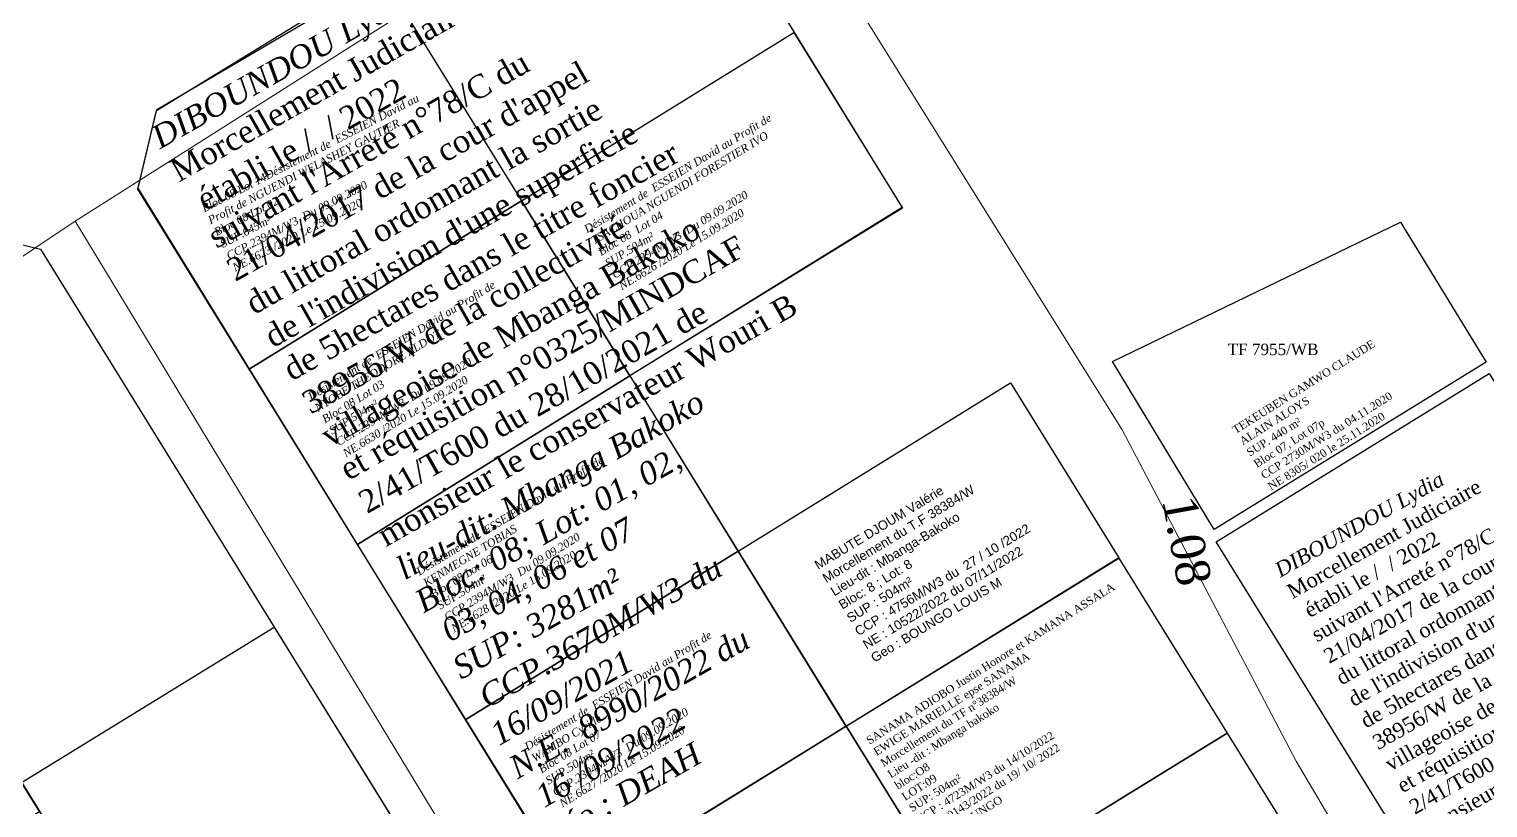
# Model space of a CAD drawing. Header units: millimetres. Extents: x 587399 to 927168, y 438565 to 1444955.
# Drawn here: x 589164.4 to 589292, y 443439.2 to 443507.3 of the extents above; entities that cross this region are included whole.
import ezdxf
from ezdxf.enums import TextEntityAlignment as Align

# ---------------------------------------------------------------- set-up
doc = ezdxf.new("R2010")
doc.units = ezdxf.units.MM
doc.header["$LTSCALE"] = 2
for name, color, linetype in [('Collectivité', 3, 'Continuous'), ('Cotation Linéaire', 255, 'Continuous'), ('DOSENCOURS', 150, 'Continuous'), ('end maj 26 02 2021', 7, 'Continuous'), ('MAJ JAN 2022', 1, 'Continuous'), ('Parcelle MAJ', 6, 'Continuous')]:
    doc.layers.add(name, color=color, linetype=linetype)
doc.layers.add('Roads_others', color=24, linetype='Continuous', lineweight=9)
doc.styles.get("Standard").update_dxf_attribs({"font": 'arial.ttf'})
doc.styles.add('Times 1.0', font='times.ttf', dxfattribs={"width": 0.99, "height": 1})
doc.styles.add('Times 3.0', font='times.ttf', dxfattribs={"width": 0.99, "height": 3})

msp = doc.modelspace()

# ---------------------------------------------------------------- linework, layer by layer
at = {"flags": 128}
for points in [[(589292.113, 443477.175), (589301.554, 443461.849), (589325.393, 443476.534), (589334.862, 443461.225), (589310.993, 443446.523), (589320.432, 443431.199), (589296.649, 443416.547), (589268.244, 443462.473)], [(589185.851, 443455.01), (589205.84, 443422.691), (589183.73, 443409.073), (589204.747, 443375.067), (589168.759, 443353.597), (589130.335, 443418.008), (589165.312, 443438.873), (589163.743, 443441.411)]]:
    msp.add_lwpolyline(points, close=True, dxfattribs=at)
at = {"layer": 'Collectivité', "elevation": -1.484, "flags": 128}
msp.add_lwpolyline([(589071.803, 442839.101), (589002.702, 442976.615), (588952.057, 443077.652), (588915.855, 443149.876), (588841.352, 443298.58), (588879.924, 443319.341), (588957.426, 443367.463), (589031.177, 443410.868), (589140.679, 443478.727), (589240.268, 443317.595), (589485.232, 443448.744), (589597.324, 443411.426), (589585.118, 443342.352), (589508.548, 442909.001)], dxfattribs=at)
at = {"layer": 'DOSENCOURS', "ltscale": 0.0014, "flags": 128}
msp.add_lwpolyline([(589359.23, 443381.285), (589240.269, 443317.595), (589140.68, 443478.727), (589158.518, 443489.698), (589165.407, 443488.065), (589248.478, 443353.751), (589346.014, 443405.97)], close=True, dxfattribs=at)
at = {"layer": 'end maj 26 02 2021', "color": 7}
msp.add_line((589146.434, 443469.418), (589240.269, 443317.595), dxfattribs=at)
at = {"layer": 'end maj 26 02 2021', "color": 150, "linetype": 'ByBlock', "lineweight": -3, "ltscale": 0.0014, "flags": 128}
for points in [[(589195.146, 443512.225), (589207.486, 443492.273), (589183.673, 443477.544), (589173.925, 443493.304), (589175.554, 443500.176)], [(589195.146, 443512.225), (589207.486, 443492.273), (589183.673, 443477.544), (589173.925, 443493.304), (589175.554, 443500.176)], [(589195.146, 443512.225), (589207.486, 443492.273), (589183.673, 443477.544), (589173.925, 443493.304), (589175.554, 443500.176)], [(589195.146, 443512.225), (589207.486, 443492.273), (589183.673, 443477.544), (589173.925, 443493.304), (589175.554, 443500.176)], [(589231.3, 443507.001), (589240.768, 443491.692), (589216.955, 443476.964), (589207.487, 443492.272)], [(589231.3, 443507.001), (589240.768, 443491.692), (589216.955, 443476.964), (589207.487, 443492.272)], [(589231.3, 443507.001), (589240.768, 443491.692), (589216.955, 443476.964), (589207.487, 443492.272)], [(589231.3, 443507.001), (589240.768, 443491.692), (589216.955, 443476.964), (589207.487, 443492.272)], [(589207.486, 443492.273), (589216.954, 443476.964), (589193.141, 443462.236), (589183.672, 443477.545)], [(589207.486, 443492.273), (589216.954, 443476.964), (589193.141, 443462.236), (589183.672, 443477.545)], [(589207.486, 443492.273), (589216.954, 443476.964), (589193.141, 443462.236), (589183.672, 443477.545)], [(589207.486, 443492.273), (589216.954, 443476.964), (589193.141, 443462.236), (589183.672, 443477.545)], [(589216.954, 443476.964), (589226.422, 443461.655), (589202.608, 443446.928), (589193.14, 443462.237)], [(589216.954, 443476.964), (589226.422, 443461.655), (589202.608, 443446.928), (589193.14, 443462.237)], [(589216.954, 443476.964), (589226.422, 443461.655), (589202.608, 443446.928), (589193.14, 443462.237)], [(589216.954, 443476.964), (589226.422, 443461.655), (589202.608, 443446.928), (589193.14, 443462.237)], [(589226.422, 443461.655), (589235.89, 443446.346), (589212.077, 443431.619), (589202.608, 443446.928)], [(589226.422, 443461.655), (589235.89, 443446.346), (589212.077, 443431.619), (589202.608, 443446.928)], [(589226.422, 443461.655), (589235.89, 443446.346), (589212.077, 443431.619), (589202.608, 443446.928)], [(589226.422, 443461.655), (589235.89, 443446.346), (589212.077, 443431.619), (589202.608, 443446.928)], [(589235.89, 443446.346), (589245.358, 443431.037), (589221.545, 443416.31), (589212.076, 443431.619)], [(589235.89, 443446.346), (589245.358, 443431.037), (589221.545, 443416.31), (589212.076, 443431.619)], [(589235.89, 443446.346), (589245.358, 443431.037), (589221.545, 443416.31), (589212.076, 443431.619)], [(589235.89, 443446.346), (589245.358, 443431.037), (589221.545, 443416.31), (589212.076, 443431.619)]]:
    msp.add_lwpolyline(points, close=True, dxfattribs=at)
at = {"layer": 'end maj 26 02 2021', "color": 150, "lineweight": -3, "flags": 128}
for points in [[(589207.486, 443492.272), (589216.954, 443476.963), (589193.14, 443462.235), (589183.672, 443477.544)], [(589207.486, 443492.272), (589216.954, 443476.963), (589193.14, 443462.235), (589183.672, 443477.544)], [(589207.486, 443492.272), (589216.954, 443476.963), (589193.14, 443462.235), (589183.672, 443477.544)], [(589207.486, 443492.272), (589216.954, 443476.963), (589193.14, 443462.235), (589183.672, 443477.544)], [(589284.351, 443490.398), (589291.856, 443478.178), (589268.048, 443463.54), (589259.164, 443478.236)], [(589284.351, 443490.398), (589291.856, 443478.178), (589268.048, 443463.54), (589259.164, 443478.236)], [(589284.351, 443490.398), (589291.856, 443478.178), (589268.048, 443463.54), (589259.164, 443478.236)], [(589284.351, 443490.398), (589291.856, 443478.178), (589268.048, 443463.54), (589259.164, 443478.236)]]:
    msp.add_lwpolyline(points, close=True, dxfattribs=at)
msp.add_lwpolyline([(589226.422, 443461.655), (589235.89, 443446.346)], dxfattribs=at)
msp.add_lwpolyline([(589226.422, 443461.655), (589235.89, 443446.346)], dxfattribs=at)
msp.add_lwpolyline([(589226.422, 443461.655), (589235.89, 443446.346)], dxfattribs=at)
msp.add_lwpolyline([(589226.422, 443461.655), (589235.89, 443446.346)], dxfattribs=at)
at = {"layer": 'MAJ JAN 2022', "color": 7, "ltscale": 0.0014, "flags": 128}
msp.add_lwpolyline([(589222.255, 443521.745), (589240.793, 443491.648), (589216.954, 443476.962), (589235.833, 443446.311), (589211.994, 443431.627), (589173.954, 443493.382), (589175.596, 443500.251), (589215.265, 443523.568)], close=True, dxfattribs=at)
at = {"layer": 'Parcelle MAJ', "color": 6, "lineweight": 30, "flags": 128}
for points in [[(589250.243, 443476.372), (589259.712, 443461.061), (589235.898, 443446.332), (589226.428, 443461.643)], [(589259.731, 443461.03), (589269.199, 443445.722), (589245.358, 443431.038), (589235.89, 443446.346)], [(589269.199, 443445.722), (589278.667, 443430.413), (589254.826, 443415.729), (589245.358, 443431.038)]]:
    msp.add_lwpolyline(points, close=True, dxfattribs=at)
at = {"layer": 'Roads_others'}
for points in [[(588972.479, 443366.969), (589015.804, 443394.327), (589035.719, 443407.247), (589105.363, 443448.284), (589168.444, 443490.497), (589212.801, 443518.631), (589225.881, 443526.934), (589279.151, 443555.972), (589323.04, 443584.857), (589345.065, 443596.552), (589386.211, 443615.595), (589409.061, 443623.091), (589426.695, 443629.465), (589451.031, 443639.692), (589478.926, 443654.146), (589531.979, 443677.048), (589557.502, 443688.084), (589601.334, 443707.063), (589650.295, 443726.479), (589658.35, 443731.086), (589662.344, 443733.666), (589666.959, 443737.219), (589669.408, 443741.665)], [(589225.881, 443526.934), (589260.028, 443472.247), (589275.243, 443443.277), (589308.714, 443386.655)], [(589168.444, 443490.497), (589214.524, 443414.52), (589249.571, 443358.065), (589290.429, 443285.487), (589309.225, 443250.75)]]:
    msp.add_lwpolyline(points, dxfattribs=at)

# ---------------------------------------------------------------- texts
at = {"color": 250, "attachment_point": 1, "rotation": 29.58016}
for s, insert, char_height, width in [("\\A1;{\\fTimes New Roman|b0|i1|c0|p18;\\C7;DIBOUNDOU Lydia\\P\\A0;\\fTimes New Roman|b0|i0|c0|p18;\\C1;Morcellement Judiciaire \\P établi le /  / 2022\\Psuivant l'Arreté n°78/C du \\P21/04/2017 de la cour d'appel\\Pdu littoral ordonnant la sortie \\Pde l'indivision d'une superficie\\Pde 5hectares dans le titre foncier\\P38956/W de la collectivité\\Pvillageoise de Mbanga Bakoko\\Pet réquisition n°0325/MINDCAF\\P2/41/T600 du 28/10/2021 de \\Pmonsieur le conservateur Wouri B\\A1;\\fTimes New Roman|b0|i1|c0|p18;\\P\\C7;lieu-dit: Mbanga Bakoko\\P\\C256;Bloc: 08; Lot: 01, 02,\\P 03, 04, 06 et 07\\PSUP: 3281m²\\P CCP.3670M/W3 du \\P16/09/2021\\PN.E.  8990/2022 du\\P 16 /09/2022\\P\\C1;géo : DEAH}", (589174.885, 443498.515), 2, 73.02934), ("\\A1;{\\fTimes New Roman|b0|i1|c0|p18;\\C7;DIBOUNDOU Lydia\\P\\A0;\\fTimes New Roman|b0|i0|c0|p18;\\C1;Morcellement Judiciaire\\P établi le /  / 2022\\Psuivant l'Arreté n°78/C du \\P21/04/2017 de la cour d'appel\\Pdu littoral ordonnant la sortie \\Pde l'indivision d'une superficie\\Pde 5hectares dans le titre foncier\\P38956/W de la collectivité\\Pvillageoise de Mbanga Bakoko\\Pet réquisition n°0325/MINDCAF\\P2/41/T600 du 28/10/2021 de \\Pmonsieur le conservateur Wouri B\\A1;\\fTimes New Roman|b0|i1|c0|p18;\\C7;\\Plieu-dit: Mbanga Bakoko\\P\\C256;Bloc: 07 ;Lot: 10, 11, 12, 13 et 14 \\PSUP: 2015m²\\P CCP.3669M/W3 du 16/09/2021\\PN.E. 8989/2022 du  16 /09/2022\\P\\C1;géo : DEAH}", (589273.203, 443460.446), 1.3, 48.92269)]:
    msp.add_mtext(s, dxfattribs=dict(at, insert=insert, char_height=char_height, width=width))
at = {"color": 3, "insert": (589233.001, 443460.699), "char_height": 0.81392, "width": 60.86304, "attachment_point": 1, "rotation": 31.27193}
msp.add_mtext('{\\C7;MABUTE DJOUM Valérie   \\P\\C1;Morcellement du T.F 38384/W\\P\\C256;Lieu-dit : Mbanga-Bakoko \\PBloc: 8 ; Lot: 8\\PSUP : 504m²\\PCCP : 4756M/W3 du  27 / 10 /2022\\PNE : 10522/2022 du 07/11/2022\\P\\C1;Geo : BOUNGO LOUIS M}', dxfattribs=at)
at = {"insert": (589237.541, 443445.307), "char_height": 0.698195, "width": 26.87567, "attachment_point": 1, "rotation": 32.29402}
msp.add_mtext('{\\fTimes New Roman|b0|i0|c0|p18;SANAMA ADIOBO Justin Honore et KAMANA ASSALA EWIGE MARIELLE epse SANAMA\\P\\C1;Morcellement du TF n°38384/W\\C256;\\PLieu -dit : Mbanga bakoko\\Pbloc:O8\\PLOT:09\\PSUP: 504m²\\PCCP : 4723M/W3 du 14/10/2022\\PNE: 10143/2022 du 19/ 10/ 2022 \\PGEO: BOUNGO}', dxfattribs=at)
at = {"layer": 'Cotation Linéaire', "color": 6, "lineweight": 30, "style": 'Times 3.0', "width": 0.99}
msp.add_text('1.08', height=3, rotation=280.40877, dxfattribs=at).set_placement((589267.162, 443462.826), align=Align.TOP_CENTER)
at = {"layer": 'end maj 26 02 2021', "color": 150, "linetype": 'ByBlock', "lineweight": -3, "ltscale": 0.0014, "char_height": 0.7, "attachment_point": 1, "style": 'Times 1.0'}
for s, insert, width, rotation in [('{\\fTimes New Roman|b0|i1|c0|p18;\\C7;Bloc 08 Lot 14\\C1;Désistement de  ESSEIEN David\\C7; au Profit de NGUENDI WELASHEY GAUTIER\\PBloc 08 Lot 02\\PSUP.645m²\\PCCP.2394M/W3  Du 09.09.2020\\PNE.6623 /2020 Le 15.09.2020}', (589179.428, 443491.881), 21.28271, 27.39601), ('{\\fTimes New Roman|b0|i1|c0|p18;\\C7;Bloc 08 Lot 14\\C1;Désistement de  ESSEIEN David\\C7; au Profit de NGUENDI WELASHEY GAUTIER\\PBloc 08 Lot 02\\PSUP.645m²\\PCCP.2394M/W3  Du 09.09.2020\\PNE.6623 /2020 Le 15.09.2020}', (589179.428, 443491.881), 21.28271, 27.39601), ('{\\fTimes New Roman|b0|i1|c0|p18;\\C7;Bloc 08 Lot 14\\C1;Désistement de  ESSEIEN David\\C7; au Profit de NGUENDI WELASHEY GAUTIER\\PBloc 08 Lot 02\\PSUP.645m²\\PCCP.2394M/W3  Du 09.09.2020\\PNE.6623 /2020 Le 15.09.2020}', (589179.428, 443491.881), 21.28271, 27.39601), ('{\\fTimes New Roman|b0|i1|c0|p18;\\C7;Bloc 08 Lot 14\\C1;Désistement de  ESSEIEN David\\C7; au Profit de NGUENDI WELASHEY GAUTIER\\PBloc 08 Lot 02\\PSUP.645m²\\PCCP.2394M/W3  Du 09.09.2020\\PNE.6623 /2020 Le 15.09.2020}', (589179.428, 443491.881), 21.28271, 27.39601), ('{\\fTimes New Roman|b0|i1|c0|p18;\\C1;Désistement de  ESSEIEN David\\C7; au Profit de TSACHOUA NGUENDI FORESTIER IVO \\PBloc 08  Lot 04\\PSUP.504m²\\PCCP.2394M/W3  Du 09.09.2020\\PNE.6626 /2020 Le 15.09.2020}', (589212.861, 443490.032), 21.28271, 31.41212), ('{\\fTimes New Roman|b0|i1|c0|p18;\\C1;Désistement de  ESSEIEN David\\C7; au Profit de TSACHOUA NGUENDI FORESTIER IVO \\PBloc 08  Lot 04\\PSUP.504m²\\PCCP.2394M/W3  Du 09.09.2020\\PNE.6626 /2020 Le 15.09.2020}', (589212.861, 443490.032), 21.28271, 31.41212), ('{\\fTimes New Roman|b0|i1|c0|p18;\\C1;Désistement de  ESSEIEN David\\C7; au Profit de TSACHOUA NGUENDI FORESTIER IVO \\PBloc 08  Lot 04\\PSUP.504m²\\PCCP.2394M/W3  Du 09.09.2020\\PNE.6626 /2020 Le 15.09.2020}', (589212.861, 443490.032), 21.28271, 31.41212), ('{\\fTimes New Roman|b0|i1|c0|p18;\\C1;Désistement de  ESSEIEN David\\C7; au Profit de TSACHOUA NGUENDI FORESTIER IVO \\PBloc 08  Lot 04\\PSUP.504m²\\PCCP.2394M/W3  Du 09.09.2020\\PNE.6626 /2020 Le 15.09.2020}', (589212.861, 443490.032), 21.28271, 31.41212), ('{\\fTimes New Roman|b0|i1|c0|p18;\\C1;Désistement de  ESSEIEN David\\C7; au Profit de NYOBE THEODORE ALDOT\\PBloc 08 Lot 03\\PSUP.504m²\\PCCP.2394M/W3  Du 09.09.2020\\PNE.6630 /2020 Le 15.09.2020}', (589188.717, 443475.398), 21.28271, 31.51705), ('{\\fTimes New Roman|b0|i1|c0|p18;\\C1;Désistement de  ESSEIEN David\\C7; au Profit de NYOBE THEODORE ALDOT\\PBloc 08 Lot 03\\PSUP.504m²\\PCCP.2394M/W3  Du 09.09.2020\\PNE.6630 /2020 Le 15.09.2020}', (589188.717, 443475.398), 21.28271, 31.51705), ('{\\fTimes New Roman|b0|i1|c0|p18;\\C1;Désistement de  ESSEIEN David\\C7; au Profit de NYOBE THEODORE ALDOT\\PBloc 08 Lot 03\\PSUP.504m²\\PCCP.2394M/W3  Du 09.09.2020\\PNE.6630 /2020 Le 15.09.2020}', (589188.717, 443475.398), 21.28271, 31.51705), ('{\\fTimes New Roman|b0|i1|c0|p18;\\C1;Désistement de  ESSEIEN David\\C7; au Profit de NYOBE THEODORE ALDOT\\PBloc 08 Lot 03\\PSUP.504m²\\PCCP.2394M/W3  Du 09.09.2020\\PNE.6630 /2020 Le 15.09.2020}', (589188.717, 443475.398), 21.28271, 31.51705), ('{\\C256;TEKEUBEN GAMWO CLAUDE\\PALAIN ALOYS\\PSUP. 440 m²\\PBloc 07, Lot 07p\\PCCP 2730M/W3 du 04.11.2020\\PNE 8305/ 020 le 25.11.2020}', (589269.565, 443472.466), 30.05927, 32.14776), ('{\\C256;TEKEUBEN GAMWO CLAUDE\\PALAIN ALOYS\\PSUP. 440 m²\\PBloc 07, Lot 07p\\PCCP 2730M/W3 du 04.11.2020\\PNE 8305/ 020 le 25.11.2020}', (589269.565, 443472.466), 30.05927, 32.14776), ('{\\C256;TEKEUBEN GAMWO CLAUDE\\PALAIN ALOYS\\PSUP. 440 m²\\PBloc 07, Lot 07p\\PCCP 2730M/W3 du 04.11.2020\\PNE 8305/ 020 le 25.11.2020}', (589269.565, 443472.466), 30.05927, 32.14776), ('{\\C256;TEKEUBEN GAMWO CLAUDE\\PALAIN ALOYS\\PSUP. 440 m²\\PBloc 07, Lot 07p\\PCCP 2730M/W3 du 04.11.2020\\PNE 8305/ 020 le 25.11.2020}', (589269.565, 443472.466), 30.05927, 32.14776), ('{\\fTimes New Roman|b0|i1|c0|p18;\\C1;Désistement de  ESSEIEN David\\C7; au Profit de KENMEGNE TOBIAS\\PBloc 08 Lot 06\\PSUP.504m²\\PCCP.2394M/W3  Du 09.09.2020\\PNE.6628 /2020 Le 15.09.2020}', (589198.184, 443460.092), 21.28271, 31.51531), ('{\\fTimes New Roman|b0|i1|c0|p18;\\C1;Désistement de  ESSEIEN David\\C7; au Profit de KENMEGNE TOBIAS\\PBloc 08 Lot 06\\PSUP.504m²\\PCCP.2394M/W3  Du 09.09.2020\\PNE.6628 /2020 Le 15.09.2020}', (589198.184, 443460.092), 21.28271, 31.51531), ('{\\fTimes New Roman|b0|i1|c0|p18;\\C1;Désistement de  ESSEIEN David\\C7; au Profit de KENMEGNE TOBIAS\\PBloc 08 Lot 06\\PSUP.504m²\\PCCP.2394M/W3  Du 09.09.2020\\PNE.6628 /2020 Le 15.09.2020}', (589198.184, 443460.092), 21.28271, 31.51531), ('{\\fTimes New Roman|b0|i1|c0|p18;\\C1;Désistement de  ESSEIEN David\\C7; au Profit de KENMEGNE TOBIAS\\PBloc 08 Lot 06\\PSUP.504m²\\PCCP.2394M/W3  Du 09.09.2020\\PNE.6628 /2020 Le 15.09.2020}', (589198.184, 443460.092), 21.28271, 31.51531), ('{\\fTimes New Roman|b0|i1|c0|p18;\\C1;Désistement de  ESSEIEN David\\C7; au Profit de WAMBO Cyrille\\PBloc 08 Lot 07\\PSUP.504m²\\PCCP.2394M/W3  Du 09.09.2020\\PNE.6627 /2020 Le 15.09.2020}', (589207.652, 443444.782), 21.28271, 31.51638), ('{\\fTimes New Roman|b0|i1|c0|p18;\\C1;Désistement de  ESSEIEN David\\C7; au Profit de WAMBO Cyrille\\PBloc 08 Lot 07\\PSUP.504m²\\PCCP.2394M/W3  Du 09.09.2020\\PNE.6627 /2020 Le 15.09.2020}', (589207.652, 443444.782), 21.28271, 31.51638), ('{\\fTimes New Roman|b0|i1|c0|p18;\\C1;Désistement de  ESSEIEN David\\C7; au Profit de WAMBO Cyrille\\PBloc 08 Lot 07\\PSUP.504m²\\PCCP.2394M/W3  Du 09.09.2020\\PNE.6627 /2020 Le 15.09.2020}', (589207.652, 443444.782), 21.28271, 31.51638), ('{\\fTimes New Roman|b0|i1|c0|p18;\\C1;Désistement de  ESSEIEN David\\C7; au Profit de WAMBO Cyrille\\PBloc 08 Lot 07\\PSUP.504m²\\PCCP.2394M/W3  Du 09.09.2020\\PNE.6627 /2020 Le 15.09.2020}', (589207.652, 443444.782), 21.28271, 31.51638)]:
    msp.add_mtext(s, dxfattribs=dict(at, insert=insert, width=width, rotation=rotation))
at = {"layer": 'end maj 26 02 2021', "color": 150, "linetype": 'ByBlock', "lineweight": -3, "ltscale": 0.0014, "insert": (589269.249, 443479.789), "char_height": 1, "width": 18.04038, "attachment_point": 1, "style": 'Times 1.0'}
msp.add_mtext('{\\C1;TF 7955/WB}', dxfattribs=at)
msp.add_mtext('{\\C1;TF 7955/WB}', dxfattribs=at)
msp.add_mtext('{\\C1;TF 7955/WB}', dxfattribs=at)
msp.add_mtext('{\\C1;TF 7955/WB}', dxfattribs=at)

doc.saveas('drawing.dxf')
